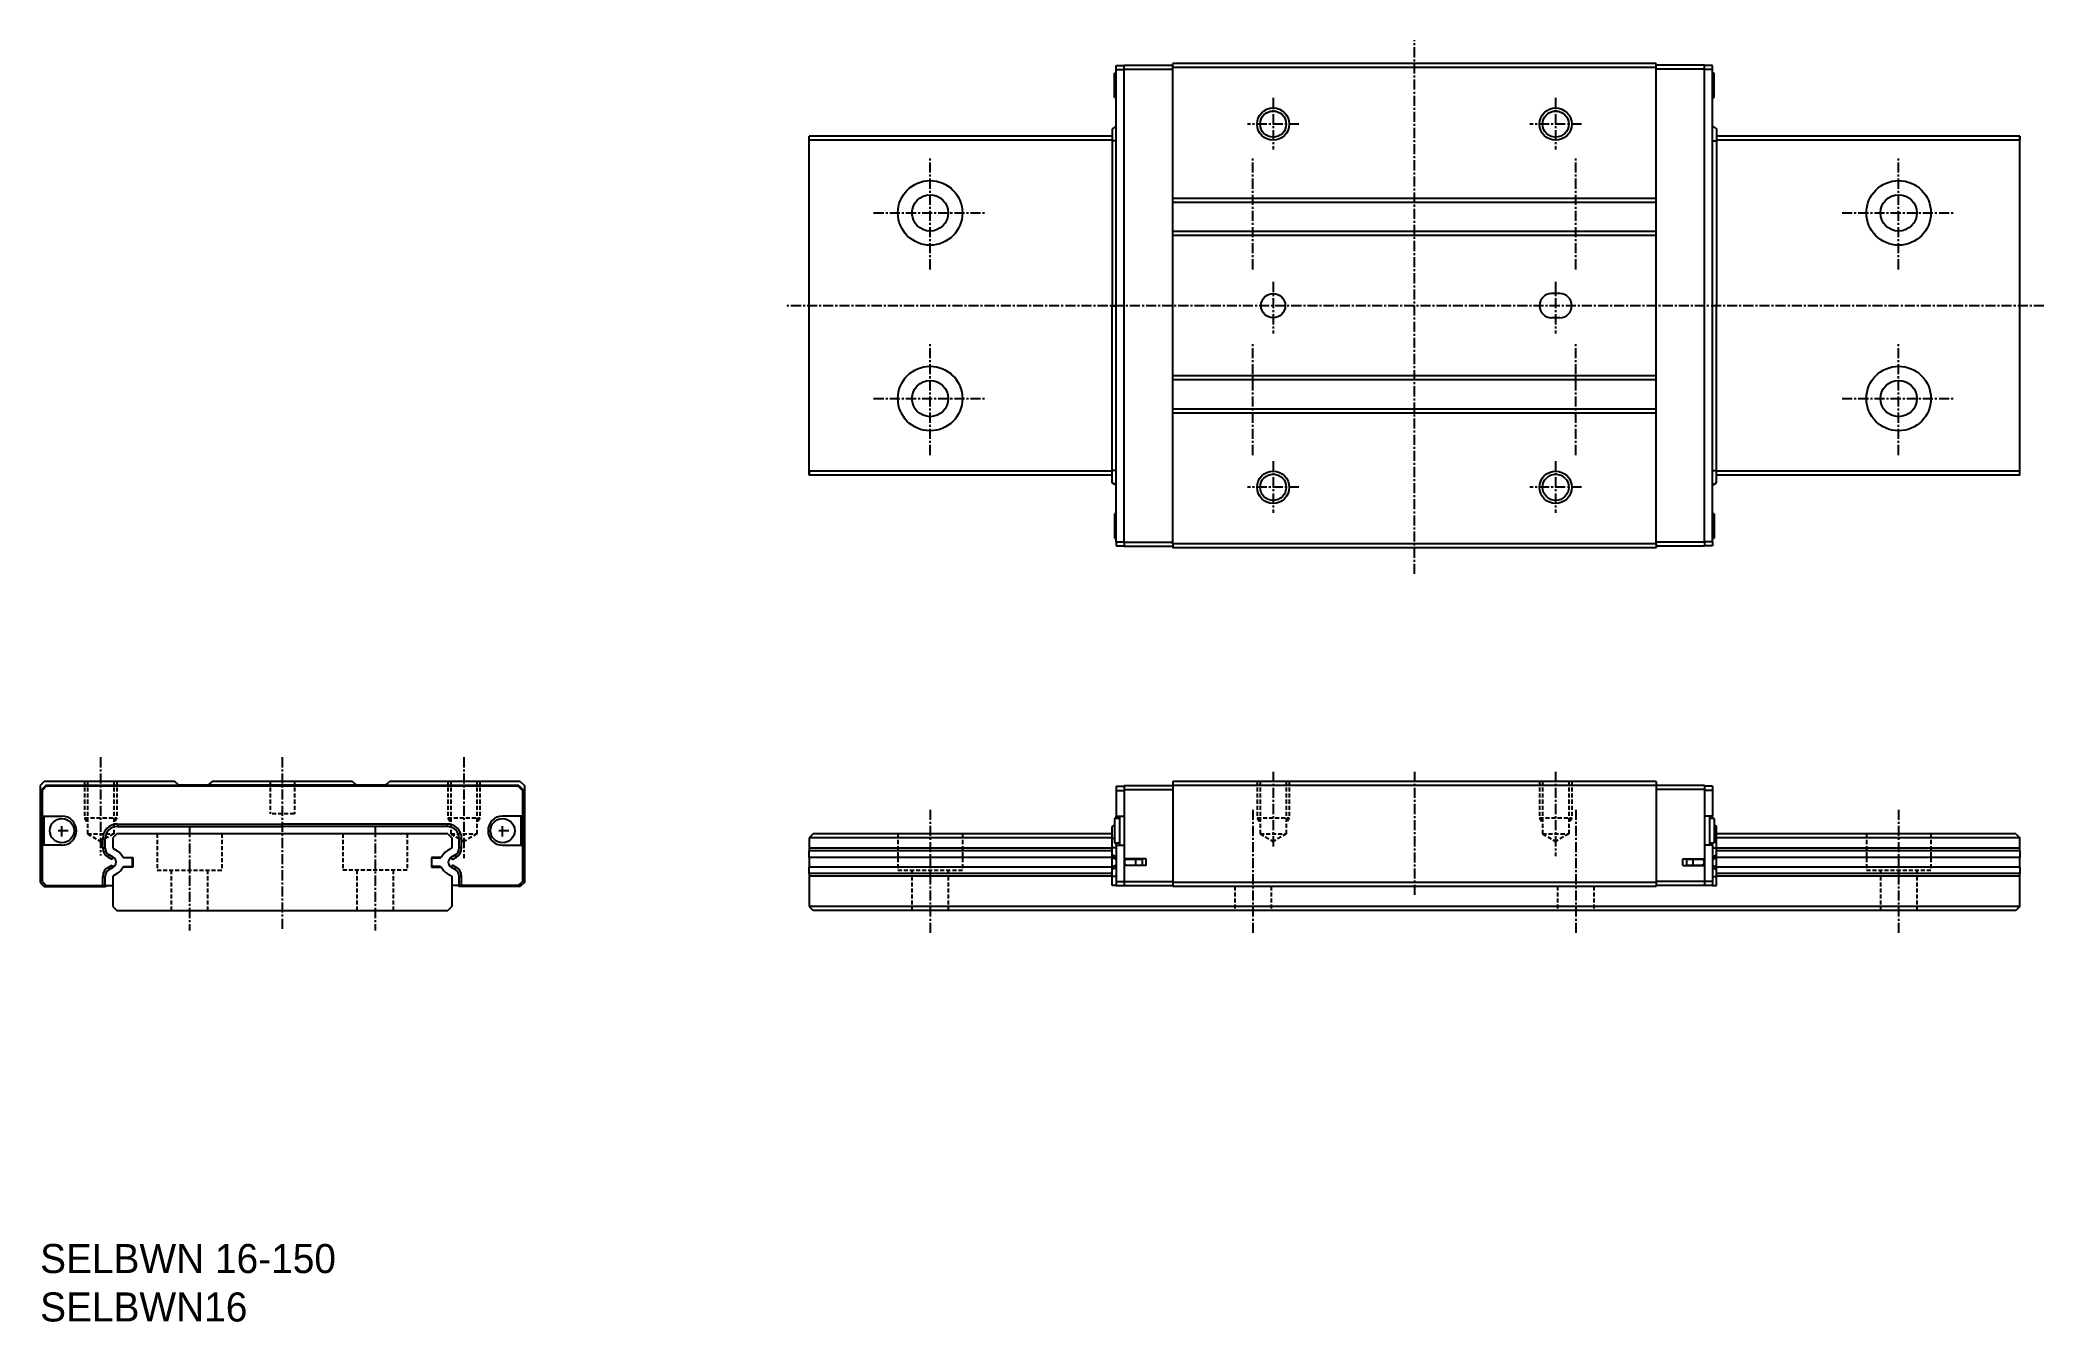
# Model space of a CAD drawing. Extents: x -5 to 243, y -24 to 134.
import ezdxf

# ---------------------------------------------------------------- set-up
doc = ezdxf.new("R2010")
doc.units = 0
doc.linetypes.add('CENTER', pattern=[2, 1.25, -0.25, 0.25, -0.25])
doc.linetypes.add('DASHED', pattern=[0.75, 0.5, -0.25])
doc.layers.get('0').update_dxf_attribs({"linetype": 'CONTINUOUS'})
doc.layers.add('CENTER', color=1, linetype='CENTER')

# ---------------------------------------------------------------- blocks, each defined once
blk = doc.blocks.new('A$C559847F4')
at = {"layer": 'CENTER', "color": 1, "linetype": 'CENTER'}
for p, q in [((-1.45, 4.5), (-1.45, 18.5)), ((-1.45, -18.5), (-1.45, -4.5))]:
    blk.add_line(p, q, dxfattribs=at)

msp = doc.modelspace()

# ---------------------------------------------------------------- linework, layer by layer
at = {"color": 7, "linetype": 'CONTINUOUS'}
for p, q in [((127.85, 127.25), (127.85, 130.25)), ((128.05, 130.25), (127.85, 130.25)), ((128.05, 130.7), (128.05, 131.2)), ((128.05, 131.2), (129.05, 131.2)), ((128.05, 72.2), (128.05, 130.7)), ((128.05, 130.7), (129.05, 130.7)), ((129.05, 131.25), (135.05, 131.25)), ((129.05, 130.75), (129.05, 131.25)), ((129.05, 72.15), (129.05, 130.75)), ((129.05, 130.75), (135.05, 130.75)), ((194.95, 131.45), (135.05, 131.45)), ((135.05, 130.95), (135.05, 131.45)), ((135.05, 71.95), (135.05, 130.95)), ((194.95, 130.95), (135.05, 130.95)), ((194.95, 130.95), (194.95, 131.45)), ((200.95, 131.25), (194.95, 131.25)), ((194.95, 71.95), (194.95, 130.95)), ((200.95, 130.75), (194.95, 130.75)), ((200.95, 130.75), (200.95, 131.25)), ((201.95, 131.2), (200.95, 131.2)), ((200.95, 72.15), (200.95, 130.75)), ((201.95, 130.7), (200.95, 130.7)), ((201.95, 130.7), (201.95, 131.2)), ((201.95, 72.2), (201.95, 130.7)), ((202.15, 130.25), (201.95, 130.25)), ((202.15, 127.25), (202.15, 130.25)), ((127.85, 127.25), (128.05, 127.25)), ((201.95, 127.25), (202.15, 127.25)), ((127.55, 122.45), (90, 122.45)), ((90, 121.95), (90, 122.45)), ((90, 80.45), (90, 122.45)), ((127.55, 121.95), (90, 121.95)), ((128.05, 123.68), (127.55, 123.38)), ((127.55, 123.38), (127.55, 121.88)), ((127.55, 121.88), (127.55, 101.45)), ((128.05, 121.88), (127.55, 121.88)), ((201.95, 123.68), (202.45, 123.38)), ((201.95, 121.88), (202.45, 121.88)), ((202.45, 123.38), (202.45, 121.88)), ((240, 122.45), (202.45, 122.45)), ((240, 121.95), (202.45, 121.95)), ((202.45, 121.88), (202.45, 101.45)), ((240, 122.45), (240, 121.95)), ((240, 80.45), (240, 122.45)), ((194.95, 114.75), (135.05, 114.75)), ((194.95, 114.25), (135.05, 114.25)), ((194.95, 110.65), (135.05, 110.65)), ((194.95, 110.15), (135.05, 110.15)), ((183, 102.95), (182, 102.95)), ((127.55, 81.02), (127.55, 101.45)), ((127.55, 101.45), (128.05, 101.45)), ((183, 99.95), (182, 99.95)), ((202.45, 101.45), (201.95, 101.45)), ((202.45, 81.02), (202.45, 101.45)), ((194.95, 92.75), (135.05, 92.75)), ((194.95, 92.25), (135.05, 92.25)), ((194.95, 88.65), (135.05, 88.65)), ((194.95, 88.15), (135.05, 88.15)), ((127.55, 80.95), (90, 80.95)), ((90, 80.95), (90, 80.45)), ((127.55, 80.45), (90, 80.45)), ((128.05, 81.02), (127.55, 81.02)), ((127.55, 79.52), (127.55, 81.02)), ((128.05, 79.22), (127.55, 79.52)), ((201.95, 81.02), (202.45, 81.02)), ((201.95, 79.22), (202.45, 79.52)), ((202.45, 79.52), (202.45, 81.02)), ((240, 80.95), (202.45, 80.95)), ((240, 80.45), (202.45, 80.45)), ((240, 80.45), (240, 80.95)), ((128.05, 75.65), (127.85, 75.65)), ((127.85, 75.65), (127.85, 72.65)), ((202.15, 75.65), (201.95, 75.65)), ((202.15, 75.65), (202.15, 72.65)), ((127.85, 72.65), (128.05, 72.65)), ((128.05, 72.2), (128.05, 71.7)), ((128.05, 72.2), (129.05, 72.2)), ((129.05, 72.15), (135.05, 72.15)), ((129.05, 72.15), (129.05, 71.65)), ((200.95, 72.15), (194.95, 72.15)), ((201.95, 72.2), (200.95, 72.2)), ((200.95, 72.15), (200.95, 71.65)), ((201.95, 72.65), (202.15, 72.65)), ((201.95, 72.2), (201.95, 71.7)), ((128.05, 71.7), (129.05, 71.7)), ((129.05, 71.65), (135.05, 71.65)), ((194.95, 71.95), (135.05, 71.95)), ((135.05, 71.95), (135.05, 71.45)), ((194.95, 71.45), (135.05, 71.45)), ((194.95, 71.95), (194.95, 71.45)), ((200.95, 71.65), (194.95, 71.65)), ((201.95, 71.7), (200.95, 71.7)), ((-4.78, 42.5), (-5.28, 42)), ((11.42, 42.5), (-4.78, 42.5)), ((11.92, 42.05), (11.42, 42.5)), ((16.02, 42.5), (15.52, 42.05)), ((33.42, 42.5), (16.02, 42.5)), ((33.42, 42.5), (33.92, 42.05)), ((37.52, 42.05), (38.02, 42.5)), ((54.22, 42.5), (38.02, 42.5)), ((54.22, 42.5), (54.72, 42)), ((194.95, 42.5), (135.05, 42.5)), ((135.05, 42.5), (135.05, 42)), ((194.95, 42.5), (194.95, 42)), ((-5.28, 42), (-5.28, 30)), ((-4.58, 42), (-5.08, 41.5)), ((-5.08, 41.5), (-5.08, 32.9)), ((-4.53, 41.9), (-5.03, 41.4)), ((-5.03, 41.4), (-5.03, 38.2)), ((54.02, 42), (-4.58, 42)), ((53.97, 41.9), (-4.53, 41.9)), ((37.52, 42.05), (11.92, 42.05)), ((53.97, 41.9), (54.47, 41.4)), ((54.02, 42), (54.52, 41.5)), ((54.47, 41.4), (54.47, 38.2)), ((54.52, 41.5), (54.52, 32.9)), ((54.72, 42), (54.72, 30)), ((128.05, 41.9), (128.05, 41.4)), ((128.05, 41.9), (129.05, 41.9)), ((128.05, 41.4), (128.05, 38.2)), ((128.05, 41.4), (129.05, 41.4)), ((129.05, 42), (135.05, 42)), ((129.05, 42), (129.05, 41.5)), ((129.05, 41.5), (135.05, 41.5)), ((129.05, 41.5), (129.05, 32.9)), ((194.95, 42), (135.05, 42)), ((135.05, 42), (135.05, 30)), ((194.95, 42), (194.95, 30)), ((200.95, 42), (194.95, 42)), ((200.95, 41.5), (194.95, 41.5)), ((200.95, 42), (200.95, 41.5)), ((201.95, 41.9), (200.95, 41.9)), ((200.95, 41.5), (200.95, 32.9)), ((201.95, 41.4), (200.95, 41.4)), ((201.95, 41.9), (201.95, 41.4)), ((201.95, 41.4), (201.95, 38.2)), ((-5.03, 38.2), (-2.58, 38.2)), ((-4.83, 38.2), (-4.83, 34.6)), ((54.47, 38.2), (52.02, 38.2)), ((54.27, 38.2), (54.27, 34.6)), ((128.45, 37.9), (127.85, 37.9)), ((127.85, 37.9), (127.85, 34.9)), ((128.05, 37.9), (128.05, 38.2)), ((128.05, 38.2), (129.05, 38.2)), ((128.45, 38.2), (128.45, 34.6)), ((201.95, 38.2), (200.95, 38.2)), ((201.55, 38.2), (201.55, 34.6)), ((202.15, 37.9), (201.55, 37.9)), ((201.95, 37.9), (201.95, 38.2)), ((202.15, 37.9), (202.15, 34.9)), ((2.49, 35.43), (2.79, 35.43)), ((2.49, 34.26), (2.49, 35.43)), ((2.79, 34.26), (2.79, 35.43)), ((4.22, 36), (3.72, 35.5)), ((3.72, 35.5), (3.72, 34.22)), ((45.22, 36), (4.22, 36)), ((4.29, 37.23), (4.29, 36.93)), ((4.29, 37.23), (24.72, 37.23)), ((4.29, 36.93), (24.72, 36.93)), ((24.72, 36.93), (24.72, 37.23)), ((45.15, 37.23), (24.72, 37.23)), ((45.15, 36.93), (24.72, 36.93)), ((45.15, 37.23), (45.15, 36.93)), ((45.22, 36), (45.72, 35.5)), ((45.72, 35.5), (45.72, 34.22)), ((46.95, 35.43), (46.65, 35.43)), ((46.65, 34.26), (46.65, 35.43)), ((46.95, 34.26), (46.95, 35.43)), ((90.5, 36), (90, 35.5)), ((127.55, 35.5), (90, 35.5)), ((90, 35.5), (90, 34.22)), ((127.55, 36), (90.5, 36)), ((127.85, 37.11), (127.55, 36.93)), ((127.55, 35.43), (127.55, 36.93)), ((127.85, 35.43), (127.55, 35.43)), ((127.55, 34.26), (127.55, 35.43)), ((127.85, 34.9), (128.45, 34.9)), ((128.05, 34.6), (128.05, 34.9)), ((201.55, 34.9), (202.15, 34.9)), ((201.95, 34.6), (201.95, 34.9)), ((202.15, 37.11), (202.45, 36.93)), ((202.15, 35.43), (202.45, 35.43)), ((202.45, 35.43), (202.45, 36.93)), ((239.5, 36), (202.45, 36)), ((240, 35.5), (202.45, 35.5)), ((202.45, 34.26), (202.45, 35.43)), ((239.5, 36), (240, 35.5)), ((240, 34.22), (240, 35.5)), ((-5.08, 32.1), (-5.08, 32.9)), ((-5.08, 32.9), (-5.03, 32.9)), ((-5.03, 34.6), (-5.03, 30.1)), ((-2.58, 34.6), (-5.03, 34.6)), ((2.49, 34.26), (2.79, 34.26)), ((3.14, 33.14), (3.29, 33.4)), ((3.64, 32.85), (3.14, 33.14)), ((3.79, 33.11), (3.29, 33.4)), ((3.64, 32.85), (3.79, 33.11)), ((3.72, 34.22), (4.28, 33.9)), ((5, 33.1), (6.22, 33.1)), ((5.1, 33.05), (5.07, 33.1)), ((6.17, 33.05), (5.1, 33.05)), ((6.17, 31.95), (6.17, 33.05)), ((6.22, 33.1), (6.22, 31.9)), ((44.43, 33.1), (43.22, 33.1)), ((43.22, 33.1), (43.22, 31.9)), ((43.27, 31.95), (43.27, 33.05)), ((43.27, 33.05), (44.34, 33.05)), ((44.34, 33.05), (44.36, 33.1)), ((45.72, 34.22), (45.16, 33.9)), ((45.64, 33.11), (46.15, 33.4)), ((45.79, 32.85), (45.64, 33.11)), ((45.79, 32.85), (46.3, 33.14)), ((46.3, 33.14), (46.15, 33.4)), ((46.95, 34.26), (46.65, 34.26)), ((52.02, 34.6), (54.47, 34.6)), ((54.47, 34.6), (54.47, 30.1)), ((54.52, 32.9), (54.47, 32.9)), ((54.52, 32.1), (54.52, 32.9)), ((127.55, 34.22), (90, 34.22)), ((90, 34.22), (90, 33.9)), ((90, 33.1), (90, 33.9)), ((127.55, 33.9), (90, 33.9)), ((127.55, 33.1), (90, 33.1)), ((90, 33.1), (90, 31.9)), ((128.05, 34.26), (127.55, 34.26)), ((127.55, 33.4), (127.55, 34.26)), ((127.55, 33.11), (127.55, 33.4)), ((128.05, 33.14), (127.55, 33.4)), ((127.55, 31.89), (127.55, 33.11)), ((128.05, 32.85), (127.55, 33.11)), ((128.05, 34.6), (128.05, 30.1)), ((128.05, 34.6), (129.05, 34.6)), ((131.75, 32.9), (129.05, 32.9)), ((129.05, 32.9), (129.05, 32.1)), ((130.45, 32.85), (129.4, 32.85)), ((129.85, 32.85), (129.85, 32.9)), ((130.31, 32.85), (130.31, 32.9)), ((130.45, 32.85), (130.45, 32.15)), ((131.25, 32.85), (130.45, 32.85)), ((131.25, 32.85), (131.25, 32.15)), ((131.75, 32.1), (131.75, 32.9)), ((198.25, 32.1), (198.25, 32.9)), ((198.25, 32.9), (200.95, 32.9)), ((199.55, 32.85), (198.75, 32.85)), ((198.75, 32.15), (198.75, 32.85)), ((199.55, 32.15), (199.55, 32.85)), ((200.6, 32.85), (199.55, 32.85)), ((199.69, 32.85), (199.69, 32.9)), ((200.15, 32.85), (200.15, 32.9)), ((201.95, 34.6), (200.95, 34.6)), ((200.95, 32.9), (200.95, 32.1)), ((201.95, 34.6), (201.95, 30.1)), ((201.95, 34.26), (202.45, 34.26)), ((201.95, 33.14), (202.45, 33.4)), ((201.95, 32.85), (202.45, 33.11)), ((202.45, 33.4), (202.45, 34.26)), ((240, 34.22), (202.45, 34.22)), ((240, 33.9), (202.45, 33.9)), ((202.45, 33.11), (202.45, 33.4)), ((202.45, 31.89), (202.45, 33.11)), ((240, 33.1), (202.45, 33.1)), ((240, 33.9), (240, 34.22)), ((240, 33.9), (240, 33.1)), ((240, 31.9), (240, 33.1)), ((-5.28, 30), (-4.78, 29.5)), ((-5.08, 32.1), (-5.08, 30.1)), ((-5.08, 32.1), (-5.03, 32.1)), ((-5.08, 30.1), (-4.58, 29.6)), ((-5.03, 30.1), (-4.53, 29.6)), ((2.49, 30.74), (2.79, 30.74)), ((2.49, 29.6), (2.49, 30.74)), ((2.79, 29.6), (2.79, 30.74)), ((3.14, 31.86), (3.64, 32.15)), ((3.14, 31.86), (3.29, 31.6)), ((3.29, 31.6), (3.79, 31.89)), ((3.64, 32.15), (3.79, 31.89)), ((4.28, 31.1), (3.72, 30.78)), ((3.72, 30.78), (3.72, 27)), ((6.22, 31.9), (5, 31.9)), ((5.07, 31.9), (5.1, 31.95)), ((5.1, 31.95), (6.17, 31.95)), ((43.22, 31.9), (44.43, 31.9)), ((44.34, 31.95), (43.27, 31.95)), ((44.36, 31.9), (44.34, 31.95)), ((45.16, 31.1), (45.72, 30.78)), ((45.79, 32.15), (45.64, 31.89)), ((46.15, 31.6), (45.64, 31.89)), ((45.72, 30.78), (45.72, 27)), ((46.3, 31.86), (45.79, 32.15)), ((46.3, 31.86), (46.15, 31.6)), ((46.65, 29.6), (46.65, 30.74)), ((46.95, 30.74), (46.65, 30.74)), ((46.95, 29.6), (46.95, 30.74)), ((54.47, 30.1), (53.97, 29.6)), ((54.52, 30.1), (54.02, 29.6)), ((54.72, 30), (54.22, 29.5)), ((54.52, 32.1), (54.47, 32.1)), ((54.52, 32.1), (54.52, 30.1)), ((127.55, 31.9), (90, 31.9)), ((90, 31.1), (90, 31.9)), ((127.55, 31.1), (90, 31.1)), ((90, 31.1), (90, 30.78)), ((127.55, 30.78), (90, 30.78)), ((90, 30.78), (90, 27)), ((128.05, 32.15), (127.55, 31.89)), ((127.55, 31.6), (127.55, 31.89)), ((128.05, 31.86), (127.55, 31.6)), ((127.55, 30.74), (127.55, 31.6)), ((127.55, 29.6), (127.55, 30.74)), ((128.05, 30.74), (127.55, 30.74)), ((128.05, 30.1), (129.05, 30.1)), ((128.05, 30.1), (128.05, 29.6)), ((131.75, 32.1), (129.05, 32.1)), ((129.05, 32.1), (129.05, 30.1)), ((129.05, 30.1), (135.05, 30.1)), ((129.05, 30.1), (129.05, 29.6)), ((129.4, 32.15), (130.45, 32.15)), ((129.85, 32.1), (129.85, 32.15)), ((130.31, 32.1), (130.31, 32.15)), ((130.45, 32.15), (131.25, 32.15)), ((194.95, 30), (135.05, 30)), ((135.05, 30), (135.05, 29.5)), ((200.95, 30.1), (194.95, 30.1)), ((194.95, 30), (194.95, 29.5)), ((198.25, 32.1), (200.95, 32.1)), ((198.75, 32.15), (199.55, 32.15)), ((199.55, 32.15), (200.6, 32.15)), ((199.69, 32.1), (199.69, 32.15)), ((200.15, 32.1), (200.15, 32.15)), ((200.95, 32.1), (200.95, 30.1)), ((200.95, 30.1), (200.95, 29.6)), ((201.95, 30.1), (200.95, 30.1)), ((201.95, 32.15), (202.45, 31.89)), ((201.95, 31.86), (202.45, 31.6)), ((201.95, 30.74), (202.45, 30.74)), ((201.95, 30.1), (201.95, 29.6)), ((240, 31.9), (202.45, 31.9)), ((202.45, 31.6), (202.45, 31.89)), ((202.45, 30.74), (202.45, 31.6)), ((240, 31.1), (202.45, 31.1)), ((240, 30.78), (202.45, 30.78)), ((202.45, 29.6), (202.45, 30.74)), ((240, 31.9), (240, 31.1)), ((240, 30.78), (240, 31.1)), ((240, 27), (240, 30.78)), ((-4.78, 29.5), (2.82, 29.5)), ((-4.58, 29.6), (-4.53, 29.6)), ((-4.53, 29.6), (2.49, 29.6)), ((2.49, 29.6), (2.79, 29.6)), ((2.79, 29.6), (3.72, 29.6)), ((2.82, 29.5), (2.92, 29.6)), ((46.65, 29.6), (45.72, 29.6)), ((46.62, 29.5), (46.52, 29.6)), ((54.22, 29.5), (46.62, 29.5)), ((46.95, 29.6), (46.65, 29.6)), ((53.97, 29.6), (46.95, 29.6)), ((54.02, 29.6), (53.97, 29.6)), ((128.05, 29.6), (127.55, 29.6)), ((128.05, 29.6), (129.05, 29.6)), ((129.05, 29.6), (135.05, 29.6)), ((194.95, 29.5), (135.05, 29.5)), ((200.95, 29.6), (194.95, 29.6)), ((201.95, 29.6), (200.95, 29.6)), ((201.95, 29.6), (202.45, 29.6)), ((3.72, 27), (4.22, 26.5)), ((4.22, 26.5), (45.22, 26.5)), ((45.72, 27), (45.22, 26.5)), ((240, 27), (90, 27)), ((90, 27), (90.5, 26.5)), ((239.5, 26.5), (90.5, 26.5)), ((240, 27), (239.5, 26.5))]:
    msp.add_line(p, q, dxfattribs=at)
at = {"color": 3, "linetype": 'DASHED'}
for p, q in [((0.22, 42.5), (0.22, 38)), ((0.59, 42.5), (0.59, 36)), ((3.84, 42.5), (3.84, 36)), ((4.22, 42.5), (4.22, 38)), ((23.22, 42.5), (23.22, 38.5)), ((26.22, 42.5), (26.22, 38.5)), ((45.22, 42.5), (45.22, 38)), ((45.59, 42.5), (45.59, 36)), ((48.84, 42.5), (48.84, 36)), ((49.22, 42.5), (49.22, 38)), ((145.5, 42.5), (145.5, 38)), ((145.87, 42.5), (145.87, 36)), ((149.12, 42.5), (149.12, 36)), ((149.5, 42.5), (149.5, 38)), ((180.5, 42.5), (180.5, 38)), ((180.87, 42.5), (180.87, 36)), ((184.12, 42.5), (184.12, 36)), ((184.5, 42.5), (184.5, 38)), ((0.22, 38), (0.59, 37.35)), ((0.22, 38), (4.22, 38)), ((4.22, 38), (3.84, 37.35)), ((26.22, 38.5), (23.22, 38.5)), ((45.22, 38), (45.59, 37.35)), ((45.22, 38), (49.22, 38)), ((49.22, 38), (48.84, 37.35)), ((145.5, 38), (149.5, 38)), ((145.5, 38), (145.87, 37.35)), ((149.5, 38), (149.12, 37.35)), ((180.5, 38), (184.5, 38)), ((180.5, 38), (180.87, 37.35)), ((184.5, 38), (184.12, 37.35)), ((0.59, 36), (2.22, 35.06)), ((0.59, 36), (3.84, 36)), ((3.84, 36), (2.22, 35.06)), ((9.22, 36), (9.22, 31.5)), ((17.22, 36), (17.22, 31.5)), ((32.22, 36), (32.22, 31.5)), ((40.22, 36), (40.22, 31.5)), ((45.59, 36), (47.22, 35.06)), ((45.59, 36), (48.84, 36)), ((48.84, 36), (47.22, 35.06)), ((101, 36), (101, 31.5)), ((109, 36), (109, 31.5)), ((145.87, 36), (149.12, 36)), ((145.87, 36), (147.5, 35.06)), ((149.12, 36), (147.5, 35.06)), ((180.87, 36), (184.12, 36)), ((180.87, 36), (182.5, 35.06)), ((184.12, 36), (182.5, 35.06)), ((221, 36), (221, 31.5)), ((229, 36), (229, 31.5)), ((9.22, 31.5), (17.22, 31.5)), ((10.97, 31.5), (10.97, 26.5)), ((15.47, 31.5), (15.47, 26.5)), ((40.22, 31.5), (32.22, 31.5)), ((33.97, 31.5), (33.97, 26.5)), ((38.47, 31.5), (38.47, 26.5)), ((101, 31.5), (109, 31.5)), ((102.75, 31.5), (102.75, 26.5)), ((107.25, 31.5), (107.25, 26.5)), ((221, 31.5), (229, 31.5)), ((222.75, 31.5), (222.75, 26.5)), ((227.25, 31.5), (227.25, 26.5)), ((142.75, 29.5), (142.75, 26.5)), ((147.25, 29.5), (147.25, 26.5)), ((182.75, 29.5), (182.75, 26.5)), ((187.25, 29.5), (187.25, 26.5))]:
    msp.add_line(p, q, dxfattribs=at)
at = {"color": 3, "linetype": 'CONTINUOUS'}
for centre in [(147.5, 123.95), (182.5, 123.95), (147.5, 78.95), (182.5, 78.95)]:
    msp.add_circle(centre, 2, dxfattribs=at)
at = {"color": 7, "linetype": 'CONTINUOUS'}
for centre, radius in [((147.5, 123.95), 1.62), ((182.5, 123.95), 1.62), ((105, 112.95), 4), ((225, 112.95), 4), ((105, 112.95), 2.25), ((225, 112.95), 2.25), ((147.5, 101.45), 1.5), ((105, 89.95), 4), ((105, 89.95), 2.25), ((225, 89.95), 4), ((225, 89.95), 2.25), ((147.5, 78.95), 1.62), ((182.5, 78.95), 1.62), ((-2.58, 36.4), 1.5), ((52.02, 36.4), 1.5)]:
    msp.add_circle(centre, radius, dxfattribs=at)
for centre, radius, start, end in [((182, 101.45), 1.5, 90, 270), ((183, 101.45), 1.5, 270, 90), ((-2.58, 36.4), 1.8, 270, 90), ((52.02, 36.4), 1.8, 90, 270), ((4.29, 35.43), 1.8, 90.0008, 179.9992), ((4.29, 35.43), 1.5, 90, 180), ((45.15, 35.43), 1.8, 0.0008, 89.9992), ((45.15, 35.43), 1.5, 0, 90), ((3.79, 34.26), 1.3, 180, 240), ((3.79, 34.26), 1, 180, 240), ((3.44, 32.5), 0.7, 300, 60), ((3.4, 32.38), 1.75, 24.1151, 60), ((46.03, 32.38), 1.75, 120, 155.8849), ((45.99, 32.5), 0.7, 120, 240), ((45.65, 34.26), 1, 300, 0), ((45.65, 34.26), 1.3, 300, 0), ((129.4, 32.5), 0.35, 90, 180), ((129.4, 32.5), 0.35, 180, 270), ((200.6, 32.5), 0.35, 0, 90), ((200.6, 32.5), 0.35, 270, 0), ((3.79, 30.74), 1.3, 120, 180), ((3.79, 30.74), 1, 120, 180), ((3.4, 32.62), 1.75, 300, 335.8849), ((46.03, 32.62), 1.75, 204.1151, 240), ((45.65, 30.74), 1, 0, 60), ((45.65, 30.74), 1.3, 0, 60)]:
    msp.add_arc(centre, radius, start, end, dxfattribs=at)
at = {"layer": 'CENTER', "color": 1, "linetype": 'CENTER'}
for p, q in [((165, 68.22), (165, 134.36)), ((147.5, 127.2), (147.5, 120.8)), ((182.5, 127.2), (182.5, 120.8)), ((150.7, 123.95), (144.3, 123.95)), ((185.7, 123.95), (179.3, 123.95)), ((105, 105.95), (105, 119.95)), ((225, 105.95), (225, 119.95)), ((98, 112.95), (112, 112.95)), ((218, 112.95), (232, 112.95)), ((147.5, 104.39), (147.5, 97.99)), ((182.5, 104.39), (182.5, 97.99)), ((243, 101.45), (87, 101.45)), ((105, 82.95), (105, 96.95)), ((225, 82.95), (225, 96.95)), ((98, 89.95), (112, 89.95)), ((218, 89.95), (232, 89.95)), ((147.5, 82.2), (147.5, 75.8)), ((182.5, 82.2), (182.5, 75.8)), ((150.7, 78.95), (144.3, 78.95)), ((185.7, 78.95), (179.3, 78.95)), ((2.22, 45.5), (2.22, 33.33)), ((24.72, 45.5), (24.72, 24.03)), ((47.22, 45.5), (47.22, 33)), ((147.5, 43.71), (147.5, 34.25)), ((165, 43.71), (165, 28.29)), ((182.5, 43.71), (182.5, 33.25)), ((105, 39), (105, 23.5)), ((145, 39), (145, 23.5)), ((185, 39), (185, 23.5)), ((225, 39), (225, 23.5)), ((-1.8, 36.4), (-3.27, 36.4)), ((-2.58, 35.7), (-2.58, 37.11)), ((13.22, 36.83), (13.22, 24.03)), ((36.22, 36.83), (36.22, 24.03)), ((52.8, 36.4), (51.33, 36.4)), ((52.02, 35.7), (52.02, 37.11))]:
    msp.add_line(p, q, dxfattribs=at)

# ---------------------------------------------------------------- block references
at = {"color": 7, "linetype": 'CONTINUOUS'}
for p in [(146.45, 101.45), (186.45, 101.45)]:
    msp.add_blockref('A$C559847F4', p, dxfattribs=at)

# ---------------------------------------------------------------- texts
for s, p in [('SELBWN 16-150', (-5.28, -18.41)), ('SELBWN16', (-5.28, -24.41))]:
    msp.add_text(s, height=3.6, dxfattribs=at).set_placement(p)

doc.saveas('drawing.dxf')
